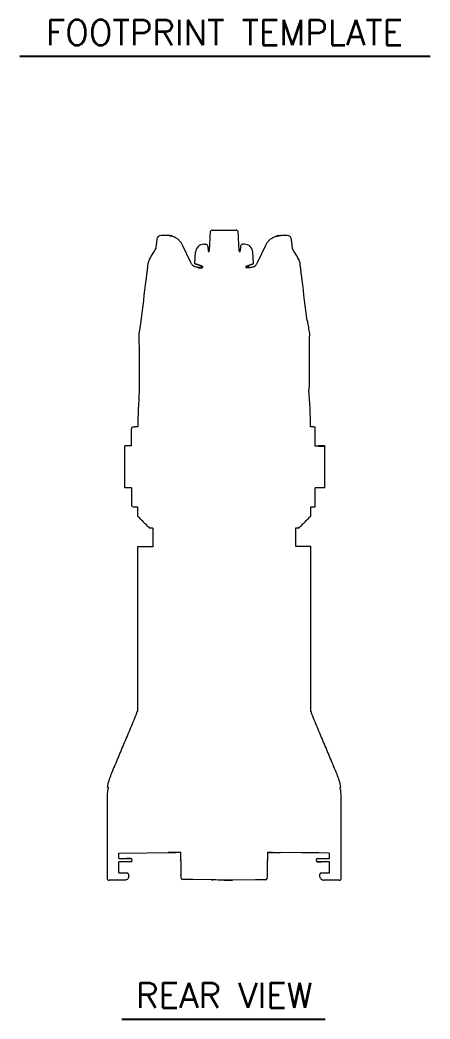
# Model space of a CAD drawing. Extents: x 12.1 to 108.7, y 1 to 80.4.
# Drawn here: x 96.48 to 108.74, y 50.55 to 80.37 of the extents above; entities that cross this region are included whole.
import ezdxf
from ezdxf.enums import TextEntityAlignment as Align

# ---------------------------------------------------------------- set-up
doc = ezdxf.new("R2010")
doc.units = 0
doc.header["$MEASUREMENT"] = 0
doc.linetypes.add('SLD-Solid', pattern=[0])
doc.layers.add('OBJECT', color=7, linetype='CONTINUOUS')
doc.styles.get("Standard").update_dxf_attribs({"font": 'SIMPLEX'})

msp = doc.modelspace()

# ---------------------------------------------------------------- linework, layer by layer
at = {"layer": 'OBJECT', "color": 1}
for p, q in [((96.485, 79.293), (108.735, 79.293)), ((99.528, 50.548), (105.6, 50.548))]:
    msp.add_line(p, q, dxfattribs=at)
at = {"layer": 'OBJECT', "linetype": 'SLD-Solid', "lineweight": 15}
for p, q in [((102.225, 74.099), (102.945, 74.099)), ((100.89, 73.939), (100.698, 73.939)), ((101.977, 73.679), (102.037, 73.679)), ((103.192, 73.679), (103.133, 73.679)), ((104.471, 73.939), (104.277, 73.939)), ((101.585, 73.133), (101.344, 73.65)), ((101.71, 73.101), (101.728, 73.442)), ((102.097, 73.622), (102.105, 73.469)), ((103.073, 73.622), (103.065, 73.469)), ((103.46, 73.101), (103.442, 73.442)), ((103.584, 73.133), (103.825, 73.65)), ((101.713, 73.099), (101.71, 73.101)), ((103.456, 73.099), (103.46, 73.101)), ((101.934, 73.019), (101.934, 72.989)), ((103.235, 73.019), (103.235, 72.989)), ((103.338, 72.989), (103.357, 72.989)), ((100.099, 71.389), (100.106, 71.389)), ((99.813, 67.656), (99.813, 68.162)), ((105.299, 67.655), (105.299, 68.222)), ((99.813, 67.656), (99.619, 67.656)), ((99.619, 67.655), (99.619, 67.656)), ((99.619, 66.405), (99.619, 67.655)), ((105.595, 67.656), (105.407, 67.656)), ((105.407, 67.656), (105.407, 67.655)), ((105.407, 67.655), (105.595, 67.655)), ((105.595, 67.656), (105.595, 67.655)), ((105.595, 66.405), (105.595, 67.655)), ((99.813, 66.404), (99.813, 65.9)), ((105.299, 65.842), (105.299, 66.404)), ((100.456, 65.206), (100.355, 65.206)), ((100.456, 65.206), (100.456, 64.918)), ((104.714, 65.206), (104.714, 64.918)), ((104.815, 65.206), (104.714, 65.206)), ((100.456, 64.918), (100.456, 64.641)), ((104.714, 64.918), (104.714, 64.663)), ((100.456, 64.641), (100, 64.645)), ((104.714, 64.663), (105.17, 64.667)), ((99.983, 59.732), (100, 59.732)), ((105.186, 59.732), (105.17, 59.732)), ((99.11, 57.472), (99.095, 57.472)), ((99.122, 57.472), (99.11, 57.472)), ((106.047, 57.472), (106.059, 57.472)), ((106.059, 57.472), (106.074, 57.472)), ((99.435, 55.503), (99.447, 55.503)), ((99.435, 55.341), (99.435, 55.503)), ((99.447, 55.503), (101.112, 55.518)), ((101.288, 55.52), (100.915, 55.516)), ((101.112, 55.518), (101.142, 55.518)), ((101.288, 55.52), (101.142, 55.518)), ((101.288, 55.52), (101.27, 55.519)), ((101.288, 55.309), (101.288, 55.52)), ((104.027, 55.518), (103.881, 55.52)), ((103.881, 55.52), (104.255, 55.516)), ((103.881, 55.52), (103.881, 55.32)), ((104.027, 55.518), (104.058, 55.518)), ((105.722, 55.503), (104.058, 55.518)), ((105.418, 55.506), (104.255, 55.516)), ((105.722, 55.503), (105.735, 55.503)), ((105.735, 55.341), (105.735, 55.503)), ((99.435, 55.341), (99.793, 55.338)), ((99.793, 55.243), (99.435, 55.24)), ((99.435, 54.91), (99.435, 55.24)), ((99.795, 55.338), (99.667, 55.339)), ((99.793, 55.243), (99.667, 55.242)), ((99.793, 55.338), (99.796, 55.338)), ((99.796, 55.243), (99.793, 55.243)), ((101.285, 55.288), (101.285, 55.291)), ((101.288, 55.27), (101.288, 54.855)), ((103.881, 54.867), (103.881, 55.259)), ((103.884, 55.277), (103.884, 55.302)), ((105.374, 55.338), (105.376, 55.338)), ((105.376, 55.243), (105.374, 55.243)), ((105.374, 55.243), (105.502, 55.242)), ((105.376, 55.338), (105.735, 55.341)), ((105.376, 55.338), (105.502, 55.339)), ((105.735, 55.24), (105.376, 55.243)), ((105.735, 54.91), (105.735, 55.24)), ((99.435, 54.91), (99.673, 54.908)), ((99.5, 54.909), (99.673, 54.908)), ((105.496, 54.908), (105.735, 54.91)), ((105.496, 54.908), (105.669, 54.909)), ((99.233, 54.693), (99.145, 54.692)), ((99.474, 54.695), (99.233, 54.693)), ((99.637, 54.697), (99.436, 54.695)), ((99.637, 54.697), (99.474, 54.695)), ((101.566, 54.713), (101.336, 54.717)), ((101.651, 54.711), (101.566, 54.713)), ((102.25, 54.701), (101.651, 54.711)), ((102.585, 54.695), (102.764, 54.696)), ((103.517, 54.703), (102.838, 54.697)), ((103.599, 54.704), (103.517, 54.703)), ((103.831, 54.706), (103.599, 54.704)), ((103.884, 54.83), (103.884, 54.84)), ((105.438, 54.848), (105.438, 54.848)), ((105.438, 54.822), (105.438, 54.821)), ((105.825, 54.694), (105.571, 54.696)), ((105.734, 54.695), (105.571, 54.696)), ((105.936, 54.693), (105.825, 54.694)), ((106.024, 54.692), (105.936, 54.693))]:
    msp.add_line(p, q, dxfattribs=at)
at = {"layer": 'OBJECT'}
for p, q in [((100.949, 73.936), (101.001, 73.927)), ((104.168, 73.927), (104.221, 73.936)), ((102.105, 73.469), (102.135, 73.469)), ((103.035, 73.469), (103.065, 73.469)), ((101.812, 72.989), (101.934, 72.989)), ((103.338, 72.989), (103.235, 72.989)), ((105.064, 71.389), (105.07, 71.389)), ((99.734, 54.848), (99.735, 54.848))]:
    msp.add_line(p, q, dxfattribs=at)
at = {"layer": 'OBJECT', "linetype": 'SLD-Solid', "lineweight": 15, "flags": 128}
for points in [[(105.407, 67.655), (105.4, 67.655), (105.378, 67.655), (105.342, 67.655), (105.299, 67.655)], [(105.595, 67.655), (105.588, 67.655), (105.566, 67.655), (105.529, 67.655), (105.478, 67.654), (105.413, 67.654), (105.336, 67.654)], [(99.813, 66.404), (99.802, 66.404), (99.737, 66.404), (99.686, 66.405), (99.649, 66.405), (99.627, 66.405), (99.619, 66.405)], [(105.595, 66.405), (105.588, 66.405), (105.566, 66.405), (105.529, 66.405), (105.478, 66.404), (105.413, 66.404), (105.336, 66.404), (105.299, 66.404)]]:
    msp.add_lwpolyline(points, dxfattribs=at)
at = {"layer": 'OBJECT', "linetype": 'SLD-Solid', "lineweight": 15}
for centre, radius, start, end in [((102.225, 74.039), 0.06, 90, 177), ((102.945, 74.039), 0.06, 3, 90), ((100.698, 73.814), 0.125, 90, 173), ((101.977, 73.429), 0.25, 90, 177), ((102.037, 73.619), 0.06, 3, 90), ((103.133, 73.619), 0.06, 90, 177), ((103.192, 73.429), 0.25, 3, 90), ((104.471, 73.814), 0.125, 7, 90), ((118.447, 67.953), 18.447, 175.8625, 179.157), ((86.723, 67.953), 18.447, 0.8431, 4.2679), ((99.873, 68.162), 0.06, 92, 180), ((99.873, 65.9), 0.06, 180, 268), ((99.795, 55.295), 0.043, 0.3368, 89.5), ((99.795, 55.286), 0.043, 270.5, 0.3396), ((105.374, 55.295), 0.043, 90.5, 180.3396), ((105.374, 55.286), 0.043, 180.3368, 269.5), ((99.145, 54.752), 0.06, 180.7164, 270.5), ((105.437, 54.892), 0.0446, 267.2294, 270.8857), ((105.437, 54.778), 0.0437, 89.0829, 92.8116), ((106.025, 54.752), 0.06, 269.5, 0.7083)]:
    msp.add_arc(centre, radius, start, end, dxfattribs=at)
for centre, major_axis, ratio, start_param, end_param in [((102.594, 118.316), (0.025, 164.105), 0.016211, 1.863187, 1.874223), ((101.336, 54.837), (0, 0.12), 0.424231, 1.698938, 3.135512), ((103.831, 54.831), (0, 0.125), 0.424265, 3.144633, 4.708711), ((103.859, 54.84), (-0.0001, 0.06), 0.424254, 4.707192, 5.183978)]:
    msp.add_ellipse(centre, major_axis=major_axis, ratio=ratio, start_param=start_param, end_param=end_param, dxfattribs=at)
for points in [[(102.165, 74.042), (102.135, 73.469)], [(103.035, 73.469), (103.005, 74.042)], [(100.574, 73.829), (100.539, 73.542)], [(100.949, 73.936), (100.926, 73.938)], [(104.221, 73.936), (104.244, 73.938)], [(104.63, 73.542), (104.595, 73.829)], [(101.713, 73.099), (101.759, 73.083)], [(103.41, 73.083), (103.456, 73.099)], [(101.885, 73.038), (101.807, 73.066)], [(101.885, 73.038), (101.902, 73.031)], [(103.284, 73.038), (103.362, 73.066)], [(100.099, 71.389), (100.039, 71.015)], [(105.13, 71.015), (105.119, 69.326)], [(100.003, 68.226), (99.87, 68.222)], [(105.299, 68.222), (105.167, 68.226)], [(99.87, 65.84), (100, 65.835)], [(100, 65.836), (100, 65.561)], [(105.169, 65.837), (105.299, 65.842)], [(105.17, 65.561), (105.17, 65.818)], [(100, 65.561), (100.355, 65.206)], [(104.815, 65.206), (105.17, 65.561)], [(100, 64.645), (100, 59.732)], [(105.17, 59.732), (105.17, 64.667)], [(99.964, 59.645), (99.983, 59.732)], [(105.206, 59.645), (105.186, 59.732)], [(99.213, 57.857), (99.964, 59.645)], [(105.956, 57.857), (105.206, 59.645)], [(99.085, 57.091), (99.085, 54.752)], [(99.085, 57.091), (99.085, 57.091)], [(106.085, 57.091), (106.084, 57.091)], [(106.085, 54.752), (106.085, 57.091)], [(99.838, 55.286), (99.838, 55.295)], [(105.331, 55.295), (105.331, 55.286)], [(99.735, 54.801), (99.735, 54.848)], [(102.206, 54.702), (102.25, 54.701)], [(102.764, 54.696), (102.838, 54.697)], [(105.435, 54.848), (105.435, 54.822)], [(105.435, 54.848), (105.435, 54.848)]]:
    msp.add_open_spline(points, degree=1, dxfattribs=at)
for points, knots in [([(100.926, 73.938), (100.922, 73.938), (100.912, 73.939), (100.901, 73.939), (100.893, 73.939), (100.891, 73.939), (100.891, 73.939)], [0, 0, 0, 0, 0.3057761, 0.8626301, 0.9783943, 1, 1, 1, 1]), ([(101.053, 73.912), (101.042, 73.915), (101.024, 73.921), (101.008, 73.925), (101.001, 73.927)], [0, 0, 0, 0, 0.594486, 1, 1, 1, 1]), ([(101.344, 73.65), (101.33, 73.678), (101.299, 73.734), (101.239, 73.801), (101.171, 73.856), (101.108, 73.892), (101.068, 73.906), (101.053, 73.912)], [0, 0, 0, 0, 0.203304, 0.4144471, 0.6339113, 0.8589827, 1, 1, 1, 1]), ([(103.825, 73.65), (103.84, 73.678), (103.87, 73.734), (103.93, 73.801), (103.998, 73.856), (104.062, 73.892), (104.101, 73.906), (104.116, 73.912)], [0, 0, 0, 0, 0.203304, 0.414447, 0.633911, 0.858983, 1, 1, 1, 1]), ([(104.116, 73.912), (104.127, 73.915), (104.145, 73.921), (104.162, 73.925), (104.168, 73.927)], [0, 0, 0, 0, 0.594486, 1, 1, 1, 1]), ([(104.244, 73.938), (104.247, 73.938), (104.258, 73.939), (104.269, 73.939), (104.276, 73.939), (104.278, 73.939), (104.278, 73.939)], [0, 0, 0, 0, 0.305776, 0.86263, 0.978394, 1, 1, 1, 1]), ([(100.106, 71.389), (100.156, 71.799), (100.211, 72.25), (100.272, 72.742), (100.287, 72.865), (100.303, 72.987), (100.314, 73.111), (100.365, 73.256), (100.454, 73.393), (100.515, 73.498), (100.54, 73.542)], [0, 0, 0, 0, 0.543778, 0.5981558, 0.6525336, 0.7069114, 0.7612418, 0.8152445, 0.9076033, 0.9749, 0.9749, 0.9749, 0.9749]), ([(102.143, 73.57), (102.143, 73.57), (102.142, 73.57), (102.142, 73.572), (102.142, 73.573), (102.142, 73.573)], [0, 0, 0, 0, 0.417944, 0.987082, 1, 1, 1, 1]), ([(105.064, 71.389), (105.013, 71.799), (104.958, 72.25), (104.897, 72.742), (104.883, 72.865), (104.866, 72.987), (104.856, 73.111), (104.804, 73.256), (104.715, 73.393), (104.655, 73.498), (104.63, 73.542)], [0, 0, 0, 0, 0.543778, 0.5981558, 0.6525336, 0.7069114, 0.7612418, 0.8152445, 0.9076033, 0.9749, 0.9749, 0.9749, 0.9749]), ([(101.812, 72.989), (101.8, 72.989), (101.758, 72.991), (101.695, 73.013), (101.629, 73.06), (101.6, 73.109), (101.585, 73.133)], [0, 0, 0, 0, 0.130798, 0.454343, 0.731133, 1, 1, 1, 1]), ([(101.807, 73.066), (101.8, 73.068), (101.788, 73.073), (101.772, 73.078), (101.763, 73.082), (101.759, 73.083), (101.759, 73.083), (101.759, 73.083)], [0, 0, 0, 0, 0.269503, 0.506961, 0.727956, 0.938633, 1, 1, 1, 1]), ([(103.357, 72.989), (103.369, 72.989), (103.411, 72.991), (103.474, 73.013), (103.541, 73.06), (103.57, 73.109), (103.584, 73.133)], [0, 0, 0, 0, 0.130798, 0.454343, 0.731133, 1, 1, 1, 1]), ([(103.362, 73.066), (103.369, 73.068), (103.381, 73.073), (103.397, 73.078), (103.407, 73.082), (103.411, 73.083), (103.41, 73.083), (103.41, 73.083)], [0, 0, 0, 0, 0.269503, 0.506961, 0.727956, 0.938633, 1, 1, 1, 1]), ([(101.934, 73.019), (101.934, 73.019), (101.933, 73.019), (101.929, 73.021), (101.919, 73.025), (101.905, 73.03), (101.893, 73.035), (101.886, 73.037), (101.885, 73.038)], [0.0756133, 0.0756133, 0.0756133, 0.0756133, 0.1245976, 0.319203, 0.5186996, 0.7290341, 0.9515226, 1, 1, 1, 1]), ([(101.932, 73.02), (101.933, 73.02), (101.935, 73.019), (101.935, 73.019), (101.935, 73.019)], [0, 0, 0, 0, 0.585772, 1, 1, 1, 1]), ([(103.235, 73.019), (103.235, 73.019), (103.236, 73.019), (103.241, 73.021), (103.25, 73.025), (103.264, 73.03), (103.276, 73.035), (103.283, 73.037), (103.284, 73.038)], [0.0756133, 0.0756133, 0.0756133, 0.0756133, 0.1245976, 0.319203, 0.5186996, 0.7290341, 0.9515226, 1, 1, 1, 1]), ([(103.237, 73.02), (103.236, 73.02), (103.235, 73.019), (103.235, 73.019), (103.235, 73.019)], [0, 0, 0, 0, 0.5857721, 1, 1, 1, 1]), ([(105.07, 71.389), (105.08, 71.327), (105.1, 71.202), (105.12, 71.077), (105.13, 71.015)], [0, 0, 0, 0, 0.499837, 1, 1, 1, 1]), ([(105.169, 65.837), (105.169, 65.832), (105.17, 65.821), (105.17, 65.819), (105.17, 65.818)], [0, 0, 0, 0, 0.4290587, 1, 1, 1, 1]), ([(99.095, 57.472), (99.11, 57.537), (99.14, 57.669), (99.189, 57.794), (99.213, 57.857)], [0, 0, 0, 0, 0.497472, 1, 1, 1, 1]), ([(106.074, 57.472), (106.059, 57.537), (106.03, 57.669), (105.981, 57.794), (105.956, 57.857)], [0, 0, 0, 0, 0.497472, 1, 1, 1, 1]), ([(99.122, 57.472), (99.115, 57.437), (99.103, 57.366), (99.091, 57.262), (99.086, 57.17), (99.085, 57.114), (99.085, 57.091)], [0, 0, 0, 0, 0.282132, 0.560556, 0.820226, 1, 1, 1, 1]), ([(106.084, 57.091), (106.084, 57.115), (106.084, 57.184), (106.075, 57.299), (106.062, 57.402), (106.05, 57.46), (106.047, 57.472)], [0, 0, 0, 0, 0.186468, 0.539295, 0.903062, 1, 1, 1, 1]), ([(101.285, 55.291), (101.286, 55.294), (101.286, 55.299), (101.287, 55.305), (101.288, 55.308), (101.288, 55.309)], [0, 0, 0, 0, 0.418069, 0.83536, 1, 1, 1, 1]), ([(101.288, 55.27), (101.288, 55.272), (101.286, 55.277), (101.285, 55.284), (101.285, 55.287), (101.285, 55.288)], [0, 0, 0, 0, 0.4419364, 0.8852198, 1, 1, 1, 1]), ([(103.881, 55.32), (103.882, 55.318), (103.883, 55.313), (103.884, 55.307), (103.884, 55.303), (103.884, 55.302)], [0, 0, 0, 0, 0.44305, 0.887471, 1, 1, 1, 1]), ([(103.884, 55.277), (103.884, 55.274), (103.884, 55.268), (103.882, 55.263), (103.881, 55.26), (103.881, 55.259)], [0, 0, 0, 0, 0.418553, 0.836299, 1, 1, 1, 1]), ([(99.734, 54.848), (99.734, 54.851), (99.734, 54.862), (99.727, 54.878), (99.714, 54.894), (99.696, 54.905), (99.681, 54.907), (99.673, 54.908)], [0, 0, 0, 0, 0.112638, 0.334582, 0.542705, 0.751441, 1, 1, 1, 1]), ([(105.496, 54.908), (105.489, 54.907), (105.474, 54.905), (105.455, 54.894), (105.441, 54.877), (105.435, 54.861), (105.435, 54.851), (105.436, 54.848)], [0, 0, 0, 0, 0.228095, 0.459975, 0.684907, 0.907433, 1, 1, 1, 1]), ([(99.718, 54.745), (99.713, 54.738), (99.699, 54.719), (99.671, 54.701), (99.648, 54.698), (99.637, 54.697)], [0, 0, 0, 0, 0.259526, 0.640095, 1, 1, 1, 1]), ([(99.731, 54.777), (99.731, 54.776), (99.73, 54.764), (99.724, 54.754), (99.718, 54.745)], [0.1361317, 0.1361317, 0.1361317, 0.1361317, 0.2098762, 1, 1, 1, 1]), ([(99.731, 54.777), (99.734, 54.784), (99.735, 54.792), (99.735, 54.8), (99.735, 54.801)], [0.5039528, 0.5039528, 0.5039528, 0.5039528, 0.9711531, 1, 1, 1, 1]), ([(101.286, 54.822), (101.286, 54.828), (101.285, 54.839), (101.287, 54.85), (101.288, 54.855)], [0, 0, 0, 0, 0.517588, 1, 1, 1, 1]), ([(102.585, 54.695), (102.505, 54.696), (102.378, 54.698), (102.252, 54.701), (102.206, 54.702)], [0, 0, 0, 0, 0.633133, 1, 1, 1, 1]), ([(102.838, 54.697), (102.755, 54.696), (102.671, 54.696), (102.586, 54.695), (102.585, 54.695)], [0, 0, 0, 0, 0.985074, 1, 1, 1, 1]), ([(105.435, 54.821), (105.435, 54.821), (105.434, 54.807), (105.44, 54.782), (105.457, 54.75), (105.484, 54.724), (105.517, 54.705), (105.548, 54.697), (105.566, 54.697), (105.571, 54.696)], [0, 0, 0, 0, 0.012209, 0.190932, 0.365871, 0.54185, 0.725688, 0.921408, 1, 1, 1, 1])]:
    msp.add_open_spline(points, degree=3, knots=knots, dxfattribs=at)

# ---------------------------------------------------------------- texts
at = {"layer": 'OBJECT', "color": 1}
for s, p in [('FOOTPRINT TEMPLATE', (102.593, 79.625)), ('REAR VIEW', (102.587, 50.879))]:
    msp.add_text(s, height=0.75, dxfattribs=at).set_placement(p, align=Align.CENTER)

doc.saveas('drawing.dxf')
